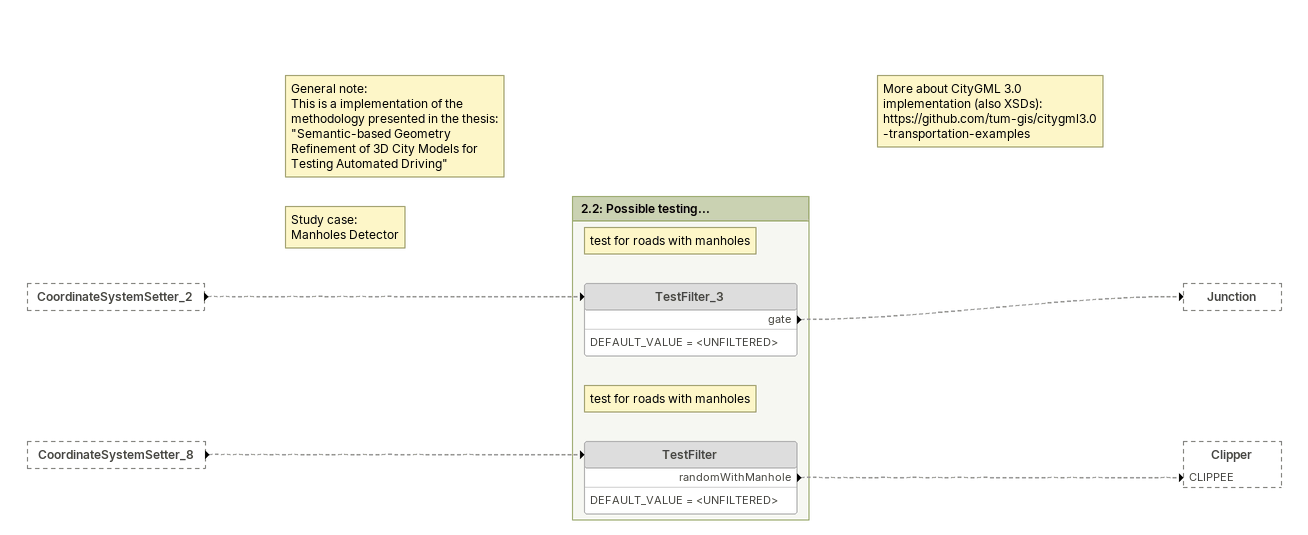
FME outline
CoordinateSystemSetter_2 [outside]
    -> TestFilter_3 [off]
CoordinateSystemSetter_8 [outside]
    -> TestFilter [off]
Note: General note: / This is a implementation of the methodology presented in the thesis: / "Semantic-based Geometry Refinement of 3D City Models for Testing Automated Driving"
Note: Study case: / Manholes Detector
Note: More about CityGML 3.0 implementation (also XSDs): / https://github.com/tum-gis/citygml3.0-transportation-examples

Bookmark: 2.2: Possible testing...
Note: test for roads with manholes
TestFilter_3 [off]
    DEFAULT_VALUE = <UNFILTERED>
    gate -> Junction [off]
Note: test for roads with manholes
TestFilter [off]
    DEFAULT_VALUE = <UNFILTERED>
    randomWithManhole -> Clipper [CLIPPEE] [off]
